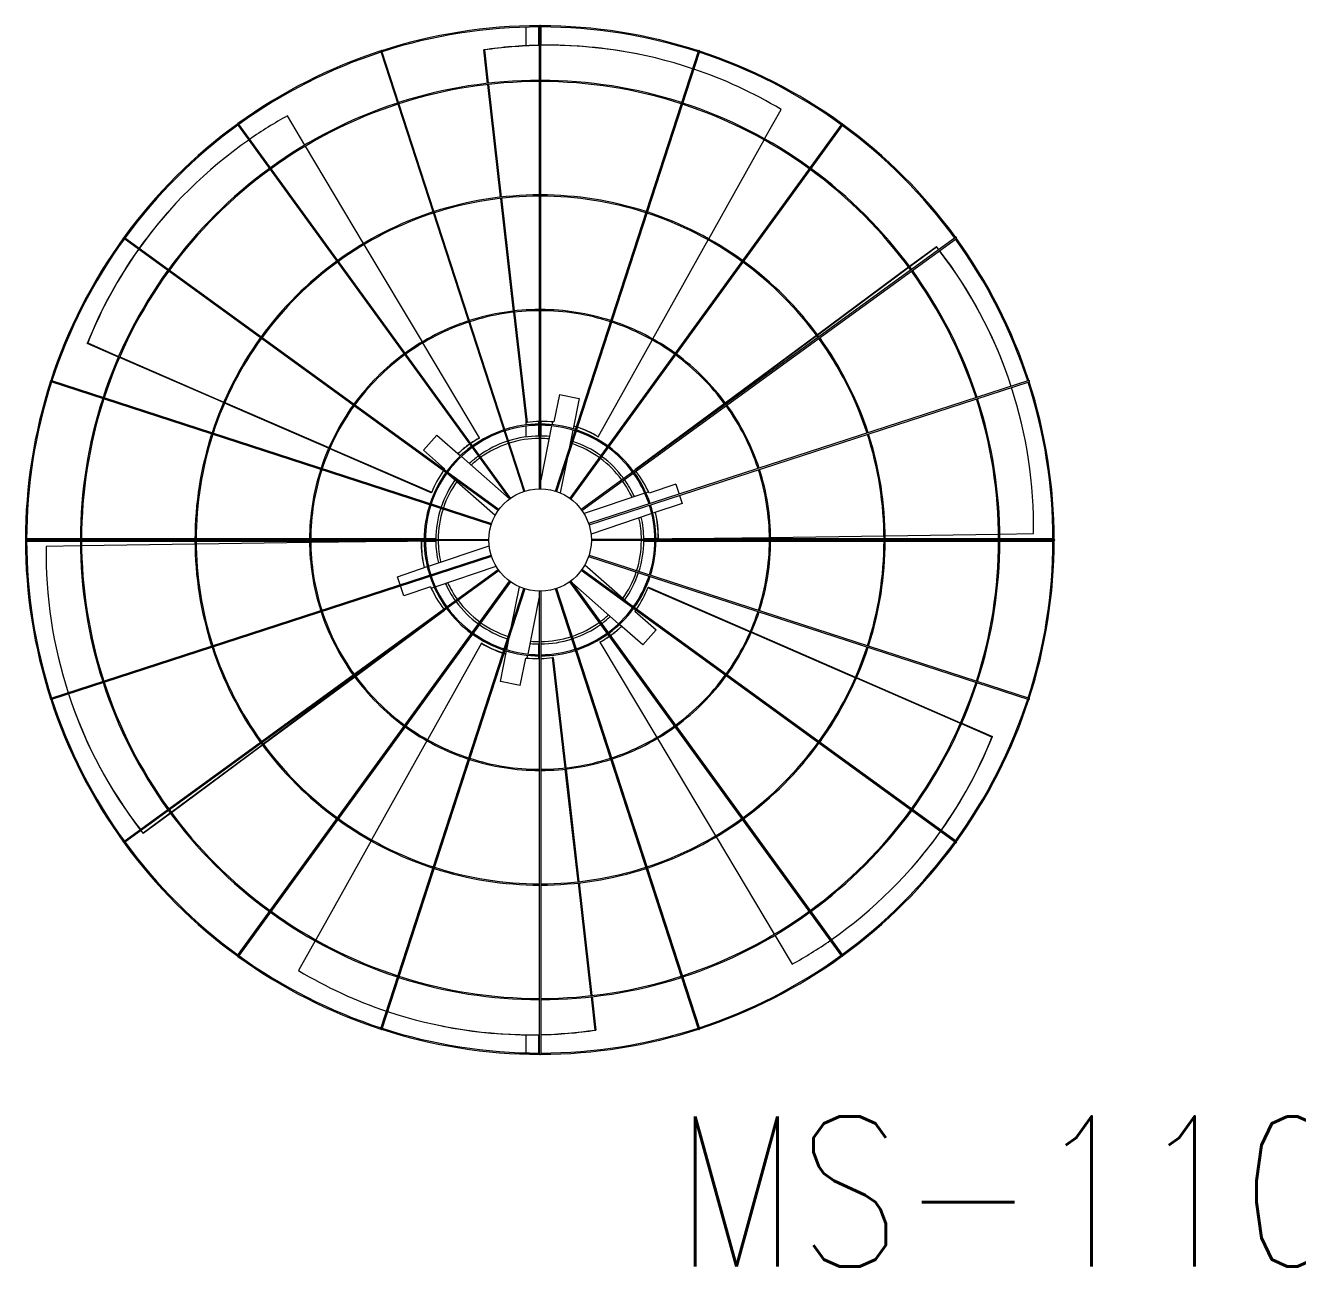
# Model space of a CAD drawing. Header units: millimetres. Extents: x -312439 to 477422, y -331570 to 212570.
# Drawn here: x 343610 to 344669, y 206879 to 207913 of the extents above; entities that cross this region are included whole.
import ezdxf

# ---------------------------------------------------------------- set-up
doc = ezdxf.new("R2010")
doc.units = ezdxf.units.MM
doc.layers.add('ARCONDTEXTO', color=4, linetype='Continuous')
doc.layers.add("MS-110TR'S", color=3, linetype='Continuous', lineweight=5)
doc.styles.add('ROMANS', font='romans.shx', dxfattribs={"height": 187.5})

msp = doc.modelspace()

# ---------------------------------------------------------------- linework, layer by layer
at = {"layer": "MS-110TR'S", "color": 3, "linetype": 'Continuous', "lineweight": 0}
for p, q in [((344026.591, 207911.279, 0), (344026.591, 207895.778, 0)), ((344037.119, 207911.434, 0), (344037.119, 207896.157, 0)), ((344037.869, 207526.933, 0), (344037.869, 207912.185, 0)), ((344038.869, 207526.933, 0), (344038.869, 207912.185, 0)), ((344039.119, 207896.196, 0), (344039.119, 207911.434, 0)), ((343905.663, 207891.087, 0), (344024.712, 207524.691, 0)), ((344025.663, 207525, 0), (343906.614, 207891.396, 0)), ((343991.439, 207892.372, 0), (343992.034, 207892.253, 0)), ((343994.631, 207864.468, 0), (343991.439, 207892.372, 0)), ((343992.034, 207892.253, 0), (343995.204, 207864.534, 0)), ((344051.075, 207525, 0), (344170.124, 207891.396, 0)), ((344171.075, 207891.087, 0), (344052.026, 207524.691, 0)), ((344119.771, 207888.822, 0), (344119.176, 207888.941, 0)), ((344005.472, 207769.689, 0), (343994.745, 207863.475, 0)), ((343995.318, 207863.54, 0), (344006.046, 207769.755, 0)), ((343842.602, 207813.114, 0), (343828.066, 207837.479, 0)), ((344225.263, 207818.236, 0), (344238.974, 207842.789, 0)), ((343786.447, 207830.168, 0), (344012.892, 207518.493, 0)), ((344013.701, 207519.08, 0), (343787.256, 207830.756, 0)), ((344289.482, 207830.756, 0), (344063.037, 207519.08, 0)), ((344290.291, 207830.168, 0), (344063.846, 207518.493, 0)), ((343891.479, 207731.19, 0), (343843.115, 207812.255, 0)), ((344178.754, 207734.945, 0), (344224.776, 207817.363, 0)), ((344016.314, 207674.911, 0), (344005.586, 207768.696, 0)), ((344006.159, 207768.761, 0), (344016.887, 207674.976, 0)), ((343728.598, 207757.262, 0), (343728.198, 207756.807, 0)), ((344003.566, 207508.945, 0), (343691.89, 207735.391, 0)), ((343692.478, 207736.2, 0), (344004.154, 207509.754, 0)), ((343940.357, 207649.265, 0), (343891.992, 207730.331, 0)), ((344384.26, 207736.2, 0), (344072.584, 207509.754, 0)), ((344073.172, 207508.945, 0), (344384.848, 207735.391, 0)), ((344132.244, 207651.654, 0), (344178.266, 207734.072, 0)), ((344345.814, 207712.171, 0), (344368.2, 207728.75, 0)), ((344368.394, 207728.176, 0), (344346.158, 207711.707, 0)), ((344368.2, 207728.75, 0), (344368.394, 207728.176, 0)), ((344269.154, 207655.393, 0), (344345.011, 207711.575, 0)), ((344345.354, 207711.112, 0), (344269.497, 207654.929, 0)), ((344026.918, 207582.205, 0), (344016.427, 207673.917, 0)), ((344017, 207673.983, 0), (344027.512, 207582.086, 0)), ((344192.494, 207598.615, 0), (344268.351, 207654.797, 0)), ((344268.694, 207654.334, 0), (344192.837, 207598.151, 0)), ((343661.359, 207647.899, 0), (343661.759, 207648.354, 0)), ((343687.304, 207636.631, 0), (343661.359, 207647.899, 0)), ((343661.759, 207648.354, 0), (343687.534, 207637.16, 0)), ((343988.018, 207569.378, 0), (343940.869, 207648.407, 0)), ((344086.768, 207570.216, 0), (344131.756, 207650.781, 0)), ((343774.806, 207598.631, 0), (343688.222, 207636.233, 0)), ((343688.452, 207636.762, 0), (343775.036, 207599.159, 0)), ((343997.646, 207496.983, 0), (343631.25, 207616.032, 0)), ((343631.559, 207616.984, 0), (343997.955, 207497.934, 0)), ((344445.179, 207616.984, 0), (344078.783, 207497.934, 0)), ((344079.092, 207496.983, 0), (344445.488, 207616.032, 0)), ((344429.291, 207615.837, 0), (344429.097, 207616.412, 0)), ((344054.461, 207605.481, 0), (344049.863, 207582.526, 0)), ((344054.461, 207605.481, 0), (344070.941, 207602.18, 0)), ((344070.941, 207602.18, 0), (344065.855, 207576.789, 0)), ((343862.307, 207560.63, 0), (343775.723, 207598.232, 0)), ((343775.953, 207598.761, 0), (343862.537, 207561.159, 0)), ((344117.326, 207542.942, 0), (344191.69, 207598.019, 0)), ((344192.033, 207597.556, 0), (344119.956, 207544.171, 0)), ((344026.591, 207585.063, 0), (344026.591, 207580.064, 0)), ((344026.591, 207579.057, 0), (344026.591, 207570.085, 0)), ((344026.918, 207582.205, 0), (344027.512, 207582.086, 0)), ((344037.119, 207582.954, 0), (344037.119, 207580.778, 0)), ((344037.119, 207579.777, 0), (344037.119, 207570.85, 0)), ((344047.949, 207579.304, 0), (344038.869, 207533.974, 0)), ((344039.119, 207580.783, 0), (344039.119, 207583.006, 0)), ((344039.119, 207570.85, 0), (344039.119, 207579.783, 0)), ((344048.619, 207582.647, 0), (344048.146, 207580.289, 0)), ((343941.324, 207559.032, 0), (343952.423, 207571.653, 0)), ((343952.423, 207571.653, 0), (343972.053, 207554.392, 0)), ((343987.618, 207568.923, 0), (343988.018, 207569.378, 0)), ((344037.119, 207570.85, 0), (344037.869, 207570.85, 0)), ((344038.869, 207570.85, 0), (344039.119, 207570.85, 0)), ((344065.657, 207575.804, 0), (344062.563, 207560.357, 0)), ((344086.174, 207570.335, 0), (344086.768, 207570.216, 0)), ((343947.71, 207523.54, 0), (343863.224, 207560.232, 0)), ((343863.455, 207560.76, 0), (343948.111, 207523.996, 0)), ((343941.324, 207559.032, 0), (343958.905, 207543.572, 0)), ((343972.807, 207553.728, 0), (344012.884, 207518.487, 0)), ((344060.873, 207551.919, 0), (344055.177, 207523.485, 0)), ((343962.325, 207538.908, 0), (344001.018, 207504.884, 0)), ((344117.326, 207542.942, 0), (344117.511, 207542.395, 0)), ((344037.869, 207528.982, 0), (344037.457, 207526.926, 0)), ((344151.256, 207530.726, 0), (344129.077, 207523.231, 0)), ((344151.256, 207530.726, 0), (344154.071, 207522.397, 0)), ((343947.71, 207523.54, 0), (343948.111, 207523.996, 0)), ((344125.523, 207523.343, 0), (344074.936, 207506.247, 0)), ((344128.56, 207524.369, 0), (344126.474, 207523.664, 0)), ((344156.637, 207514.804, 0), (344132.268, 207506.569, 0)), ((344154.391, 207521.449, 0), (344156.637, 207514.804, 0)), ((344131.316, 207506.247, 0), (344080.748, 207489.157, 0)), ((343610.461, 207484.777, 0), (343995.713, 207484.777, 0)), ((343995.713, 207483.777, 0), (343610.461, 207483.777, 0)), ((343655.672, 207485.277, 0), (343610.962, 207485.277, 0)), ((343610.962, 207483.277, 0), (343655.672, 207483.277, 0)), ((343751.069, 207485.277, 0), (343656.672, 207485.277, 0)), ((343656.672, 207483.277, 0), (343751.069, 207483.277, 0)), ((343846.467, 207485.277, 0), (343752.069, 207485.277, 0)), ((343752.069, 207483.277, 0), (343846.467, 207483.277, 0)), ((343941.866, 207485.277, 0), (343847.467, 207485.277, 0)), ((343847.467, 207483.277, 0), (343928.061, 207483.277, 0)), ((343939.369, 207483.439, 0), (343847.476, 207482.123, 0)), ((343939.563, 207482.865, 0), (343939.369, 207483.439, 0)), ((343939.424, 207483.277, 0), (343941.866, 207483.277, 0)), ((343951.547, 207485.277, 0), (343942.866, 207485.277, 0)), ((343942.866, 207483.277, 0), (343951.547, 207483.277, 0)), ((343951.547, 207484.777, 0), (343951.547, 207485.277, 0)), ((343951.547, 207483.277, 0), (343951.547, 207483.777, 0)), ((344466.277, 207484.777, 0), (344081.025, 207484.777, 0)), ((344466.277, 207483.777, 0), (344081.025, 207483.777, 0)), ((344133.872, 207485.277, 0), (344124.691, 207485.277, 0)), ((344124.691, 207485.277, 0), (344124.691, 207484.777, 0)), ((344124.691, 207483.777, 0), (344124.691, 207483.277, 0)), ((344124.691, 207483.277, 0), (344133.872, 207483.277, 0)), ((344136.815, 207485.277, 0), (344134.872, 207485.277, 0)), ((344134.872, 207483.277, 0), (344229.271, 207483.277, 0)), ((344136.675, 207485.689, 0), (344136.869, 207485.115, 0)), ((344136.869, 207485.115, 0), (344229.262, 207486.439, 0)), ((344229.271, 207485.277, 0), (344148.177, 207485.277, 0)), ((344230.262, 207486.453, 0), (344324.649, 207487.806, 0)), ((344324.669, 207485.277, 0), (344230.271, 207485.277, 0)), ((344230.271, 207483.277, 0), (344324.669, 207483.277, 0)), ((344325.649, 207487.82, 0), (344420.036, 207489.172, 0)), ((344420.066, 207485.277, 0), (344325.669, 207485.277, 0)), ((344325.669, 207483.277, 0), (344420.066, 207483.277, 0)), ((344421.036, 207489.187, 0), (344449.027, 207489.588, 0)), ((344465.276, 207485.277, 0), (344421.066, 207485.277, 0)), ((344421.066, 207483.277, 0), (344465.276, 207483.277, 0)), ((343655.702, 207479.375, 0), (343627.211, 207478.967, 0)), ((343751.089, 207480.742, 0), (343656.702, 207479.389, 0)), ((343846.476, 207482.108, 0), (343752.089, 207480.756, 0)), ((343945.385, 207462.464, 0), (343995.972, 207479.56, 0)), ((343631.25, 207352.522, 0), (343997.646, 207471.571, 0)), ((343997.955, 207470.62, 0), (343631.559, 207351.571, 0)), ((343919.601, 207453.75, 0), (343944.433, 207462.142, 0)), ((343951.15, 207445.358, 0), (344001.718, 207462.448, 0)), ((344111.536, 207431.736, 0), (344075.556, 207463.375, 0)), ((344078.783, 207470.62, 0), (344445.179, 207351.571, 0)), ((344079.092, 207471.571, 0), (344445.488, 207352.522, 0)), ((343691.89, 207233.164, 0), (344003.566, 207459.609, 0)), ((344004.154, 207458.8, 0), (343692.478, 207232.355, 0)), ((343921.896, 207446.959, 0), (343919.601, 207453.75, 0)), ((344384.26, 207232.355, 0), (344072.584, 207458.8, 0)), ((344384.848, 207233.164, 0), (344073.172, 207459.609, 0)), ((343786.447, 207138.386, 0), (344012.892, 207450.062, 0)), ((344013.701, 207449.474, 0), (343787.256, 207137.799, 0)), ((343905.663, 207077.467, 0), (344024.712, 207443.864, 0)), ((344025.663, 207443.555, 0), (343906.614, 207077.158, 0)), ((343924.982, 207437.828, 0), (343922.216, 207446.011, 0)), ((343947.161, 207445.324, 0), (343924.982, 207437.828, 0)), ((343947.678, 207444.185, 0), (343950.198, 207445.037, 0)), ((344014.561, 207412.623, 0), (344021.101, 207445.27, 0)), ((344037.869, 207056.369, 0), (344037.869, 207441.621, 0)), ((344038.869, 207441.621, 0), (344038.869, 207056.369, 0)), ((344170.124, 207077.158, 0), (344051.075, 207443.555, 0)), ((344052.026, 207443.864, 0), (344171.075, 207077.467, 0)), ((344289.482, 207137.799, 0), (344063.037, 207449.474, 0)), ((344063.846, 207450.062, 0), (344290.291, 207138.386, 0)), ((344103.69, 207414.599, 0), (344064.704, 207448.881, 0)), ((344128.528, 207445.014, 0), (344128.127, 207444.559, 0)), ((344213.204, 207407.612, 0), (344128.127, 207444.559, 0)), ((344128.528, 207445.014, 0), (344213.434, 207408.14, 0)), ((344028.299, 207389.301, 0), (344037.869, 207437.077, 0)), ((343958.912, 207425.613, 0), (343884.87, 207370.774, 0)), ((343958.912, 207425.613, 0), (343958.826, 207425.868, 0)), ((344117.333, 207424.982, 0), (344134.914, 207409.522, 0)), ((344123.815, 207396.901, 0), (344104.444, 207413.935, 0)), ((344134.914, 207409.522, 0), (344123.815, 207396.901, 0)), ((343884.528, 207371.239, 0), (343930.525, 207405.306, 0)), ((343989.47, 207398.338, 0), (343944.601, 207317.987, 0)), ((343990.064, 207398.219, 0), (343989.47, 207398.338, 0)), ((344010.609, 207392.892, 0), (344012.871, 207404.185, 0)), ((344088.62, 207399.631, 0), (344088.22, 207399.176, 0)), ((344088.22, 207399.176, 0), (344135.5, 207319.929, 0)), ((344300.705, 207369.611, 0), (344214.121, 207407.213, 0)), ((344214.352, 207407.742, 0), (344300.936, 207370.14, 0)), ((344005.297, 207366.374, 0), (344010.412, 207391.907, 0)), ((344027.619, 207385.907, 0), (344028.102, 207388.316, 0)), ((344037.869, 207397.705, 0), (344037.119, 207397.705, 0)), ((344037.119, 207397.705, 0), (344037.119, 207388.777, 0)), ((344037.119, 207387.777, 0), (344037.119, 207385.548, 0)), ((344039.119, 207397.705, 0), (344038.869, 207397.705, 0)), ((344039.119, 207388.772, 0), (344039.119, 207397.705, 0)), ((344039.119, 207385.6, 0), (344039.119, 207387.772, 0)), ((344021.777, 207363.073, 0), (344026.375, 207386.029, 0)), ((344059.244, 207294.517, 0), (344048.726, 207386.468, 0)), ((344049.32, 207386.349, 0), (344048.726, 207386.468, 0)), ((344049.32, 207386.349, 0), (344059.817, 207294.581, 0)), ((343807.868, 207314.46, 0), (343883.725, 207370.643, 0)), ((343884.067, 207370.179, 0), (343808.21, 207313.996, 0)), ((344388.207, 207331.61, 0), (344301.622, 207369.212, 0)), ((344301.853, 207369.741, 0), (344388.437, 207332.139, 0)), ((344021.777, 207363.073, 0), (344005.297, 207366.374, 0)), ((343646.947, 207352.717, 0), (343647.141, 207352.143, 0)), ((344414.479, 207320.2, 0), (344389.124, 207331.212, 0)), ((344389.354, 207331.741, 0), (344414.879, 207320.655, 0)), ((343731.207, 207257.682, 0), (343807.064, 207313.865, 0)), ((343944.114, 207317.114, 0), (343898.091, 207234.696, 0)), ((344136.012, 207319.07, 0), (344184.377, 207238.004, 0)), ((344414.879, 207320.655, 0), (344414.479, 207320.2, 0)), ((343807.407, 207313.401, 0), (343731.55, 207257.218, 0)), ((344070.085, 207199.738, 0), (344059.358, 207293.523, 0)), ((344059.931, 207293.587, 0), (344070.658, 207199.802, 0)), ((343707.844, 207240.378, 0), (343730.404, 207257.087, 0)), ((343730.747, 207256.623, 0), (343708.038, 207239.804, 0)), ((343708.038, 207239.804, 0), (343707.844, 207240.378, 0)), ((343897.604, 207233.823, 0), (343851.581, 207151.405, 0)), ((344184.889, 207237.146, 0), (344233.254, 207156.08, 0)), ((344347.64, 207211.292, 0), (344348.04, 207211.747, 0)), ((344080.926, 207104.959, 0), (344070.199, 207198.744, 0)), ((344070.772, 207198.809, 0), (344081.5, 207105.023, 0)), ((344233.767, 207155.221, 0), (344248.172, 207131.076, 0)), ((343851.094, 207150.532, 0), (343837.264, 207125.765, 0)), ((344084.204, 207076.301, 0), (344081.04, 207103.965, 0)), ((344081.613, 207104.03, 0), (344084.799, 207076.182, 0)), ((343956.467, 207079.732, 0), (343957.062, 207079.613, 0)), ((344026.591, 207072.33, 0), (344026.591, 207057.275, 0)), ((344037.119, 207072.359, 0), (344037.119, 207057.121, 0)), ((344039.119, 207057.121, 0), (344039.119, 207072.398, 0)), ((344084.799, 207076.182, 0), (344084.204, 207076.301, 0))]:
    msp.add_line(p, q, dxfattribs=at)
msp.add_circle((344038.369, 207484.277, 0), 42.659, dxfattribs=at)
for centre, radius, start, end in [((344038.119, 207484.277, 0), 428.158, 90.024494, 107.917544), ((344038.119, 207484.277, 0), 427.158, 90.033533, 107.901042), ((344038.369, 207912.185, 0), 0.5, 0, 180), ((344038.119, 207484.277, 0), 428.158, 72.030975, 89.908558), ((344038.119, 207484.277, 0), 427.158, 72.035174, 89.899401), ((344038.119, 207484.277, 0), 428.158, 108.018773, 125.932197), ((344038.119, 207484.277, 0), 427.158, 108.035174, 125.905805), ((343906.138, 207891.242, 0), 0.5, 18, 198), ((344170.6, 207891.242, 0), 0.5, 342, 162), ((344038.119, 207484.277, 0), 427.158, 54.039937, 71.901042), ((344038.119, 207484.277, 0), 428.158, 54.03841, 71.905364), ((344038.369, 207484.277, 0), 382.698, 90.074858, 107.925142), ((344038.369, 207484.277, 0), 381.698, 90.075054, 107.924946), ((344038.369, 207484.277, 0), 382.698, 72.074858, 89.925142), ((344038.369, 207484.277, 0), 381.698, 72.075054, 89.924946), ((344038.369, 207484.277, 0), 382.698, 108.074858, 125.925142), ((344038.369, 207484.277, 0), 381.698, 108.075054, 125.924946), ((344038.369, 207484.277, 0), 381.698, 54.075054, 71.924946), ((344038.369, 207484.277, 0), 382.698, 54.074858, 71.925142), ((344038.119, 207484.277, 0), 428.158, 126.013622, 143.951759), ((344038.119, 207484.277, 0), 427.158, 126.039937, 143.913223), ((343786.851, 207830.462, 0), 0.5, 36, 216), ((344289.887, 207830.462, 0), 0.5, 324, 144), ((344038.119, 207484.277, 0), 427.158, 36.047356, 53.905805), ((344038.119, 207484.277, 0), 428.158, 36.046941, 53.907446), ((344038.369, 207484.277, 0), 382.698, 126.074858, 143.925142), ((344038.369, 207484.277, 0), 381.698, 126.075054, 143.924946), ((344038.369, 207484.277, 0), 381.698, 36.075054, 53.924946), ((344038.369, 207484.277, 0), 382.698, 36.074858, 53.925142), ((344038.369, 207484.277, 0), 287.302, 90.099714, 107.900286), ((344038.369, 207484.277, 0), 286.302, 90.100062, 107.899938), ((344038.369, 207484.277, 0), 287.302, 72.099714, 89.900286), ((344038.369, 207484.277, 0), 286.302, 72.100062, 89.899938), ((344038.369, 207484.277, 0), 287.302, 108.099714, 125.900286), ((344038.369, 207484.277, 0), 286.302, 108.100062, 125.899938), ((344038.369, 207484.277, 0), 286.302, 54.100062, 71.899938), ((344038.369, 207484.277, 0), 287.302, 54.099714, 71.900286), ((344038.119, 207484.277, 0), 428.158, 144.008871, 161.974926), ((344038.119, 207484.277, 0), 427.158, 144.047356, 161.922571), ((343692.184, 207735.795, 0), 0.5, 54, 234), ((344038.119, 207484.277, 0), 427.158, 18.056704, 35.913223), ((344384.554, 207735.795, 0), 0.5, 306, 126), ((344038.119, 207484.277, 0), 428.158, 18.056552, 35.913726), ((344038.369, 207484.277, 0), 287.302, 126.099714, 143.900286), ((344038.369, 207484.277, 0), 287.302, 36.099714, 53.900286), ((344038.369, 207484.277, 0), 382.698, 144.074858, 161.925142), ((344038.369, 207484.277, 0), 381.698, 144.075054, 161.924946), ((344038.369, 207484.277, 0), 286.302, 126.100062, 143.899938), ((344038.369, 207484.277, 0), 286.302, 36.100062, 53.899938), ((344038.369, 207484.277, 0), 381.698, 18.075054, 35.924946), ((344038.369, 207484.277, 0), 382.698, 18.074858, 35.925142), ((344038.369, 207484.277, 0), 191.905, 90.149282, 107.850718), ((344038.369, 207484.277, 0), 190.905, 90.150064, 107.849936), ((344038.369, 207484.277, 0), 191.905, 72.149282, 89.850718), ((344038.369, 207484.277, 0), 190.905, 72.150064, 89.849936), ((344038.369, 207484.277, 0), 191.905, 108.149282, 125.850718), ((344038.369, 207484.277, 0), 190.905, 108.150064, 125.849936), ((344038.369, 207484.277, 0), 190.905, 54.150064, 71.849936), ((344038.369, 207484.277, 0), 191.905, 54.149282, 71.850718), ((344038.369, 207484.277, 0), 287.302, 144.099714, 161.900286), ((344038.369, 207484.277, 0), 287.302, 18.099714, 35.900286), ((344038.369, 207484.277, 0), 286.302, 144.100062, 161.899938), ((344038.369, 207484.277, 0), 286.302, 18.100062, 35.899938), ((344038.369, 207484.277, 0), 191.905, 126.149282, 143.850718), ((344038.369, 207484.277, 0), 190.905, 126.150064, 143.849936), ((344038.369, 207484.277, 0), 190.905, 36.150064, 53.849936), ((344038.369, 207484.277, 0), 191.905, 36.149282, 53.850718), ((344038.119, 207484.277, 0), 428.158, 162.004374, 197.995626), ((344038.119, 207484.277, 0), 427.158, 162.056704, 179.932934), ((343631.404, 207616.508, 0), 0.5, 72, 252), ((344038.119, 207484.277, 0), 427.158, 0.067066, 17.922571), ((344445.334, 207616.508, 0), 0.5, 288, 108), ((344038.119, 207484.277, 0), 428.158, 0.06691, 17.922771), ((344038.369, 207484.277, 0), 382.698, 162.074858, 179.925142), ((344038.369, 207484.277, 0), 381.698, 162.075054, 179.924946), ((344038.369, 207484.277, 0), 381.698, 0.075054, 17.924946), ((344038.369, 207484.277, 0), 382.698, 0.074858, 17.925142), ((344038.369, 207484.277, 0), 191.905, 144.149282, 161.850718), ((344038.369, 207484.277, 0), 190.905, 144.150064, 161.849936), ((344038.369, 207484.277, 0), 190.905, 18.150064, 35.849936), ((344038.369, 207484.277, 0), 191.905, 18.149282, 35.850718), ((344038.369, 207484.277, 0), 96.508, 90.296845, 107.703155), ((344038.369, 207484.277, 0), 95.508, 90.299953, 107.700047), ((344038.369, 207484.277, 0), 96.508, 72.296845, 89.703155), ((344038.369, 207484.277, 0), 95.508, 72.299953, 89.700047), ((344038.369, 207484.277, 0), 287.302, 162.099714, 179.900286), ((344038.369, 207484.277, 0), 286.302, 162.100062, 179.899938), ((344038.369, 207484.277, 0), 96.508, 108.296845, 125.703155), ((344038.369, 207484.277, 0), 95.508, 108.299953, 125.700047), ((344038.119, 207484.277, 0), 86.578, 90.165445, 107.511756), ((344038.119, 207484.277, 0), 84.578, 90.169358, 107.500211), ((344038.119, 207484.277, 0), 86.578, 84.656808, 89.503658), ((344038.119, 207484.277, 0), 84.578, 84.798838, 89.491921), ((344038.369, 207484.277, 0), 95.508, 54.299953, 71.700047), ((344038.369, 207484.277, 0), 96.508, 54.296845, 71.703155), ((344038.369, 207484.277, 0), 286.302, 0.100062, 17.899938), ((344038.369, 207484.277, 0), 287.302, 0.099714, 17.900286), ((344038.369, 207484.277, 0), 96.508, 126.296845, 143.703155), ((344038.369, 207484.277, 0), 95.508, 126.299953, 143.700047), ((344038.119, 207484.277, 0), 86.578, 108.173543, 125.535257), ((344038.119, 207484.277, 0), 84.578, 108.177647, 125.524267), ((344038.119, 207484.277, 0), 84.578, 72.177647, 72.547384), ((344038.119, 207484.277, 0), 86.578, 72.173543, 72.689414), ((344038.119, 207484.277, 0), 84.578, 54.201702, 71.500211), ((344038.119, 207484.277, 0), 86.578, 54.197043, 71.511756), ((344038.369, 207484.277, 0), 95.508, 36.299953, 53.700047), ((344038.369, 207484.277, 0), 96.508, 36.296845, 53.703155), ((344038.119, 207484.277, 0), 86.578, 126.197043, 132.689414), ((344038.119, 207484.277, 0), 84.578, 126.201702, 132.547384), ((344038.119, 207484.277, 0), 84.578, 36.23917, 53.524267), ((344038.119, 207484.277, 0), 86.578, 36.233645, 53.535257), ((344038.369, 207484.277, 0), 191.905, 162.149282, 179.850718), ((344038.369, 207484.277, 0), 190.905, 162.150064, 179.849936), ((344038.369, 207484.277, 0), 96.508, 144.296845, 161.703155), ((344038.369, 207484.277, 0), 95.508, 144.299953, 161.700047), ((344038.369, 207484.277, 0), 95.508, 18.299953, 35.700047), ((344038.369, 207484.277, 0), 96.508, 18.296845, 35.703155), ((344038.369, 207484.277, 0), 190.905, 0.150064, 17.849936), ((344038.369, 207484.277, 0), 191.905, 0.149282, 17.850718), ((344038.119, 207484.277, 0), 86.578, 144.656808, 161.617982), ((344038.119, 207484.277, 0), 84.578, 144.798838, 161.608948), ((344038.119, 207484.277, 0), 84.578, 24.798838, 35.561735), ((344038.119, 207484.277, 0), 86.578, 24.656808, 35.57186), ((344038.369, 207484.277, 0), 96.508, 162.296845, 179.703155), ((344038.369, 207484.277, 0), 95.508, 162.299953, 179.700047), ((344038.119, 207484.277, 0), 86.578, 162.279766, 179.669108), ((344038.119, 207484.277, 0), 84.578, 162.286382, 179.661283), ((344038.369, 207484.277, 0), 95.508, 0.299953, 17.700047), ((344038.369, 207484.277, 0), 96.508, 0.296845, 17.703155), ((344038.119, 207484.277, 0), 84.578, 0.338717, 12.547384), ((344038.119, 207484.277, 0), 86.578, 0.330892, 12.689414), ((343610.461, 207484.277, 0), 0.5, 90, 270), ((344038.119, 207484.277, 0), 427.158, 180.067066, 197.943296), ((344038.369, 207484.277, 0), 382.698, 180.074858, 197.925142), ((344038.369, 207484.277, 0), 381.698, 180.075054, 197.924946), ((344038.369, 207484.277, 0), 287.302, 180.099714, 197.900286), ((344038.369, 207484.277, 0), 286.302, 180.100062, 197.899938), ((344038.369, 207484.277, 0), 191.905, 180.149282, 197.850718), ((344038.369, 207484.277, 0), 190.905, 180.150064, 197.849936), ((344038.369, 207484.277, 0), 96.508, 180.296845, 197.703155), ((344038.369, 207484.277, 0), 95.508, 180.299953, 197.700047), ((344038.119, 207484.277, 0), 86.578, 180.330892, 192.689414), ((344038.119, 207484.277, 0), 84.578, 180.338717, 192.547384), ((344038.119, 207484.277, 0), 84.578, 342.391052, 359.661283), ((344038.119, 207484.277, 0), 86.578, 342.382018, 359.669108), ((344038.369, 207484.277, 0), 95.508, 342.299953, 359.700047), ((344038.369, 207484.277, 0), 96.508, 342.296845, 359.703155), ((344038.369, 207484.277, 0), 190.905, 342.150064, 359.849936), ((344038.369, 207484.277, 0), 191.905, 342.149282, 359.850718), ((344038.369, 207484.277, 0), 286.302, 342.100062, 359.899938), ((344038.369, 207484.277, 0), 287.302, 342.099714, 359.900286), ((344038.369, 207484.277, 0), 381.698, 342.075054, 359.924946), ((344038.369, 207484.277, 0), 382.698, 342.074858, 359.925142), ((344038.119, 207484.277, 0), 427.158, 342.077429, 359.932934), ((344038.119, 207484.277, 0), 428.158, 342.077229, 359.93309), ((344466.277, 207484.277, 0), 0.5, 270, 90), ((344038.369, 207484.277, 0), 96.508, 198.296845, 215.703155), ((344038.369, 207484.277, 0), 95.508, 198.299953, 215.700047), ((344038.119, 207484.277, 0), 84.578, 324.798838, 341.713618), ((344038.119, 207484.277, 0), 86.578, 324.656808, 341.720234), ((344038.369, 207484.277, 0), 95.508, 324.299953, 341.700047), ((344038.369, 207484.277, 0), 96.508, 324.296845, 341.703155), ((344038.119, 207484.277, 0), 86.578, 204.656808, 215.766355), ((344038.119, 207484.277, 0), 84.578, 204.798838, 215.76083), ((344038.119, 207484.277, 0), 86.578, 216.42814, 233.802957), ((344038.119, 207484.277, 0), 84.578, 216.438265, 233.798298), ((344038.369, 207484.277, 0), 191.905, 198.149282, 215.850718), ((344038.369, 207484.277, 0), 190.905, 198.150064, 215.849936), ((344038.369, 207484.277, 0), 96.508, 216.296845, 233.703155), ((344038.369, 207484.277, 0), 95.508, 216.299953, 233.700047), ((344038.119, 207484.277, 0), 84.578, 306.475733, 312.547384), ((344038.119, 207484.277, 0), 86.578, 306.464743, 312.689414), ((344038.369, 207484.277, 0), 95.508, 306.299953, 323.700047), ((344038.369, 207484.277, 0), 96.508, 306.296845, 323.703155), ((344038.369, 207484.277, 0), 190.905, 324.150064, 341.849936), ((344038.369, 207484.277, 0), 191.905, 324.149282, 341.850718), ((344038.119, 207484.277, 0), 86.578, 234.464743, 251.826457), ((344038.119, 207484.277, 0), 84.578, 234.475733, 251.822353), ((344038.119, 207484.277, 0), 84.578, 288.499789, 305.798298), ((344038.119, 207484.277, 0), 86.578, 288.488244, 305.802957), ((344038.369, 207484.277, 0), 96.508, 234.296845, 251.703155), ((344038.369, 207484.277, 0), 95.508, 234.299953, 251.700047), ((344038.119, 207484.277, 0), 86.578, 252.488244, 252.689414), ((344038.119, 207484.277, 0), 84.578, 252.499789, 252.547384), ((344038.119, 207484.277, 0), 84.578, 264.798838, 269.830642), ((344038.119, 207484.277, 0), 84.578, 270.508079, 287.822353), ((344038.119, 207484.277, 0), 86.578, 270.496342, 287.826457), ((344038.369, 207484.277, 0), 95.508, 288.299953, 305.700047), ((344038.369, 207484.277, 0), 96.508, 288.296845, 305.703155), ((344038.369, 207484.277, 0), 287.302, 198.099714, 215.900286), ((344038.369, 207484.277, 0), 286.302, 198.100062, 215.899938), ((344038.369, 207484.277, 0), 96.508, 252.296845, 269.703155), ((344038.369, 207484.277, 0), 95.508, 252.299953, 269.700047), ((344038.119, 207484.277, 0), 86.578, 264.656808, 269.834555), ((344038.369, 207484.277, 0), 95.508, 270.299953, 287.700047), ((344038.369, 207484.277, 0), 96.508, 270.296845, 287.703155), ((344038.369, 207484.277, 0), 286.302, 324.100062, 341.899938), ((344038.369, 207484.277, 0), 287.302, 324.099714, 341.900286), ((344038.369, 207484.277, 0), 191.905, 216.149282, 233.850718), ((344038.369, 207484.277, 0), 190.905, 216.150064, 233.849936), ((344038.369, 207484.277, 0), 190.905, 306.150064, 323.849936), ((344038.369, 207484.277, 0), 191.905, 306.149282, 323.850718), ((344038.369, 207484.277, 0), 382.698, 198.074858, 215.925142), ((344038.369, 207484.277, 0), 381.698, 198.075054, 215.924946), ((344038.369, 207484.277, 0), 381.698, 324.075054, 341.924946), ((344038.369, 207484.277, 0), 382.698, 324.074858, 341.925142), ((343631.404, 207352.046, 0), 0.5, 108, 288), ((344038.119, 207484.277, 0), 428.158, 198.025074, 215.991129), ((344038.119, 207484.277, 0), 427.158, 198.077429, 215.952644), ((344038.119, 207484.277, 0), 427.158, 324.086777, 341.943296), ((344038.119, 207484.277, 0), 428.158, 324.086274, 341.943448), ((344445.334, 207352.046, 0), 0.5, 252, 72), ((344038.369, 207484.277, 0), 191.905, 234.149282, 251.850718), ((344038.369, 207484.277, 0), 190.905, 234.150064, 251.849936), ((344038.369, 207484.277, 0), 190.905, 288.150064, 305.849936), ((344038.369, 207484.277, 0), 191.905, 288.149282, 305.850718), ((344038.369, 207484.277, 0), 287.302, 216.099714, 233.900286), ((344038.369, 207484.277, 0), 286.302, 216.100062, 233.899938), ((344038.369, 207484.277, 0), 286.302, 306.100062, 323.899938), ((344038.369, 207484.277, 0), 287.302, 306.099714, 323.900286), ((344038.369, 207484.277, 0), 191.905, 252.149282, 269.850718), ((344038.369, 207484.277, 0), 190.905, 252.150064, 269.849936), ((344038.369, 207484.277, 0), 190.905, 270.150064, 287.849936), ((344038.369, 207484.277, 0), 191.905, 270.149282, 287.850718), ((344038.369, 207484.277, 0), 382.698, 216.074858, 233.925142), ((344038.369, 207484.277, 0), 381.698, 216.075054, 233.924946), ((344038.369, 207484.277, 0), 287.302, 234.099714, 251.900286), ((344038.369, 207484.277, 0), 286.302, 234.100062, 251.899938), ((344038.369, 207484.277, 0), 286.302, 288.100062, 305.899938), ((344038.369, 207484.277, 0), 287.302, 288.099714, 305.900286), ((344038.369, 207484.277, 0), 381.698, 306.075054, 323.924946), ((344038.369, 207484.277, 0), 382.698, 306.074858, 323.925142), ((343692.184, 207232.759, 0), 0.5, 126, 306), ((344038.119, 207484.277, 0), 428.158, 216.048241, 233.986378), ((344038.119, 207484.277, 0), 427.158, 216.086777, 233.960063), ((344038.119, 207484.277, 0), 427.158, 306.094195, 323.952644), ((344038.119, 207484.277, 0), 428.158, 306.092554, 323.953059), ((344384.554, 207232.759, 0), 0.5, 234, 54), ((344038.369, 207484.277, 0), 287.302, 252.099714, 269.900286), ((344038.369, 207484.277, 0), 286.302, 252.100062, 269.899938), ((344038.369, 207484.277, 0), 286.302, 270.100062, 287.899938), ((344038.369, 207484.277, 0), 287.302, 270.099714, 287.900286), ((344038.369, 207484.277, 0), 382.698, 234.074858, 251.925142), ((344038.369, 207484.277, 0), 381.698, 234.075054, 251.924946), ((344038.369, 207484.277, 0), 381.698, 288.075054, 305.924946), ((344038.369, 207484.277, 0), 382.698, 288.074858, 305.925142), ((343786.851, 207138.093, 0), 0.5, 144, 324), ((344038.119, 207484.277, 0), 428.158, 234.067803, 251.981227), ((344038.119, 207484.277, 0), 427.158, 234.094195, 251.964826), ((344038.119, 207484.277, 0), 427.158, 288.098958, 305.960063), ((344038.119, 207484.277, 0), 428.158, 288.094636, 305.96159), ((344289.887, 207138.093, 0), 0.5, 216, 36), ((344038.369, 207484.277, 0), 382.698, 252.074858, 269.925142), ((344038.369, 207484.277, 0), 381.698, 252.075054, 269.924946), ((344038.369, 207484.277, 0), 381.698, 270.075054, 287.924946), ((344038.369, 207484.277, 0), 382.698, 270.074858, 287.925142), ((343906.138, 207077.313, 0), 0.5, 162, 342), ((344038.119, 207484.277, 0), 428.158, 252.082456, 269.975506), ((344038.119, 207484.277, 0), 427.158, 252.098958, 269.966467), ((344038.119, 207484.277, 0), 428.158, 270.091442, 287.969025), ((344038.119, 207484.277, 0), 427.158, 270.100599, 287.964826), ((344170.6, 207077.313, 0), 0.5, 198, 18), ((344038.369, 207056.369, 0), 0.5, 180, 0)]:
    msp.add_arc(centre, radius, start, end, dxfattribs=at)
for centre, major_axis, start_param, end_param in [((344038.119, 207484.277, 0), (81.057, 404.664), 0.2078073, 0.32590727), ((344038.713, 207484.158, 0), (81.057, 404.664), 0.20931516, 0.32590727), ((344038.713, 207484.158, 0), (81.057, 404.664), 6.16322366, 6.48996283), ((344038.119, 207484.277, 0), (81.057, 404.664), 0, 0.20526967), ((344038.713, 207484.158, 0), (81.057, 404.664), 5.95727804, 6.16068281), ((344038.519, 207484.732, 0), (-309.921, 272.53), 5.95727804, 6.05118317), ((344038.519, 207484.732, 0), (-309.921, 272.53), 6.05371958, 6.38060415), ((344038.119, 207484.277, 0), (-309.921, 272.53), 0, 0.09588536), ((344038.119, 207484.277, 0), (-309.921, 272.53), 0.09842683, 0.32590727), ((344038.119, 207484.277, 0), (390.978, 132.134), 0.3172674, 0.32590727), ((344038.313, 207483.703, 0), (390.978, 132.134), 0.31873174, 0.32590727), ((344038.519, 207484.732, 0), (-309.921, 272.53), 0.09996031, 0.32590727), ((344038.313, 207483.703, 0), (390.978, 132.134), 6.27347339, 6.59938579), ((344038.119, 207484.277, 0), (390.978, 132.134), 0, 0.31473615), ((344038.313, 207483.703, 0), (390.978, 132.134), 5.95727804, 6.27093083), ((344038.713, 207484.158, 0), (19.451, 97.105), 0.21610048, 0.32590727), ((344038.713, 207484.158, 0), (19.451, 97.105), 0.08898637, 0.20552527), ((344038.119, 207484.277, 0), (19.451, 97.105), 6.16380472, 6.18740867), ((344038.713, 207484.158, 0), (19.451, 97.105), 6.17017799, 6.19385728), ((344038.713, 207484.158, 0), (19.451, 97.105), 5.95727804, 6.15958939), ((344038.519, 207484.732, 0), (-74.37, 65.397), 5.95727804, 6.0502913), ((344038.119, 207484.277, 0), (-74.37, 65.397), 5.95727804, 6.04404185), ((344038.119, 207484.277, 0), (19.451, 97.105), 5.95727804, 6.15321616), ((344038.519, 207484.732, 0), (-74.37, 65.397), 6.06086145, 6.19385728), ((344038.119, 207484.277, 0), (-74.37, 65.397), 6.05461193, 6.18740867), ((344038.519, 207484.732, 0), (-74.37, 65.397), 0.10765943, 0.32590727), ((344038.519, 207484.732, 0), (-74.37, 65.397), 0.08898637, 0.09706817), ((344038.313, 207483.703, 0), (93.82, 31.707), 0.08898637, 0.31565174), ((344038.119, 207484.277, 0), (93.82, 31.707), 5.95727804, 6.18740867), ((344038.313, 207483.703, 0), (93.82, 31.707), 5.95727804, 6.19385728), ((344037.925, 207484.851, 0), (-93.82, -31.707), 5.95727804, 6.19385728), ((344037.925, 207484.851, 0), (-390.978, -132.134), 5.95727804, 6.27132368), ((344038.119, 207484.277, 0), (-93.82, -31.707), 5.95727804, 6.18740867), ((344037.925, 207484.851, 0), (-93.82, -31.707), 0.08898637, 0.31875187), ((344037.719, 207483.822, 0), (74.37, -65.397), 0.11077229, 0.32590727), ((344037.719, 207483.822, 0), (74.37, -65.397), 0.08898637, 0.10018082), ((344038.119, 207484.277, 0), (74.37, -65.397), 6.05888766, 6.18740867), ((344037.719, 207483.822, 0), (74.37, -65.397), 6.0651374, 6.19385728), ((344037.525, 207484.396, 0), (-19.451, -97.105), 5.95727804, 6.16462452), ((344038.119, 207484.277, 0), (-19.451, -97.105), 5.95727804, 6.15825136), ((344037.719, 207483.822, 0), (74.37, -65.397), 5.95727804, 6.05456696), ((344038.119, 207484.277, 0), (74.37, -65.397), 5.95727804, 6.04831757), ((344037.525, 207484.396, 0), (-19.451, -97.105), 6.17521346, 6.19385728), ((344038.119, 207484.277, 0), (-19.451, -97.105), 6.16883991, 6.18740867), ((344037.525, 207484.396, 0), (-19.451, -97.105), 0.08898637, 0.21081282), ((344037.525, 207484.396, 0), (-19.451, -97.105), 0.22138839, 0.32590727), ((344037.925, 207484.851, 0), (-390.978, -132.134), 6.27386624, 6.60012971), ((344038.119, 207484.277, 0), (-390.978, -132.134), 0, 0.31548007), ((344037.719, 207483.822, 0), (309.921, -272.53), 0.10070723, 0.32590727), ((344038.119, 207484.277, 0), (309.921, -272.53), 0.09917375, 0.32590727), ((344038.119, 207484.277, 0), (-390.978, -132.134), 0.31801132, 0.32590727), ((344037.925, 207484.851, 0), (-390.978, -132.134), 0.31947566, 0.32590727), ((344037.719, 207483.822, 0), (309.921, -272.53), 6.05474559, 6.38135106), ((344038.119, 207484.277, 0), (309.921, -272.53), 0, 0.09663228), ((344037.719, 207483.822, 0), (309.921, -272.53), 5.95727804, 6.05220917), ((344037.525, 207484.396, 0), (-81.057, -404.664), 5.95727804, 6.16189106), ((344037.525, 207484.396, 0), (-81.057, -404.664), 6.16443191, 6.49123165), ((344038.119, 207484.277, 0), (-81.057, -404.664), 0, 0.20653849), ((344037.525, 207484.396, 0), (-81.057, -404.664), 0.21058398, 0.32590727), ((344038.119, 207484.277, 0), (-81.057, -404.664), 0.20907612, 0.32590727)]:
    msp.add_ellipse(centre, major_axis=major_axis, ratio=0.95299045, start_param=start_param, end_param=end_param, dxfattribs=at)

# ---------------------------------------------------------------- texts
at = {"layer": 'ARCONDTEXTO', "color": 2, "linetype": 'Continuous', "lineweight": -3, "style": 'ROMANS', "width": 0.8}
msp.add_text("MS-110TR'S", height=125, dxfattribs=at).set_placement((344150.312, 206879.374, 0))

doc.saveas('drawing.dxf')
